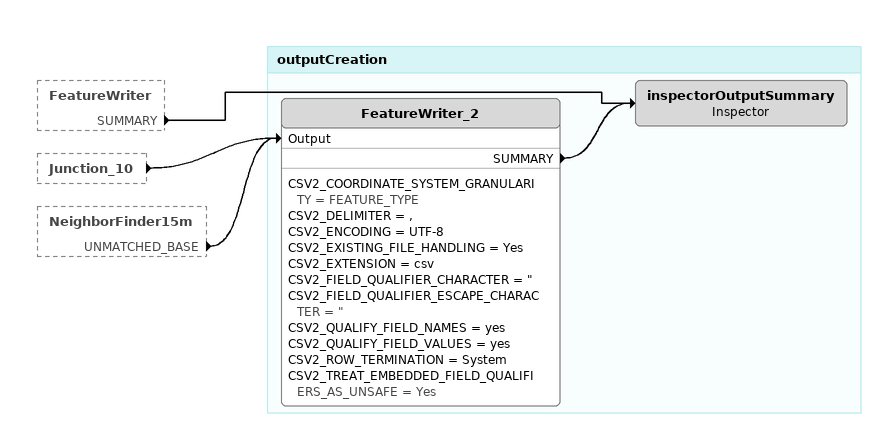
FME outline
FeatureWriter [outside]
    SUMMARY -> inspectorOutputSummary
Junction_10 [outside]
    -> FeatureWriter_2 [Output]
NeighborFinder15m [outside]
    UNMATCHED_BASE -> FeatureWriter_2 [Output]

Bookmark: outputCreation
FeatureWriter_2
    CSV2_COORDINATE_SYSTEM_GRANULARITY = FEATURE_TYPE
    CSV2_DELIMITER = ,
    CSV2_ENCODING = UTF-8
    CSV2_EXISTING_FILE_HANDLING = Yes
    CSV2_EXTENSION = csv
    CSV2_FIELD_QUALIFIER_CHARACTER = "
    CSV2_FIELD_QUALIFIER_ESCAPE_CHARACTER = "
    CSV2_QUALIFY_FIELD_NAMES = yes
    CSV2_QUALIFY_FIELD_VALUES = yes
    CSV2_ROW_TERMINATION = System
    CSV2_TREAT_EMBEDDED_FIELD_QUALIFIERS_AS_UNSAFE = Yes
    SUMMARY -> inspectorOutputSummary
inspectorOutputSummary: Inspector
